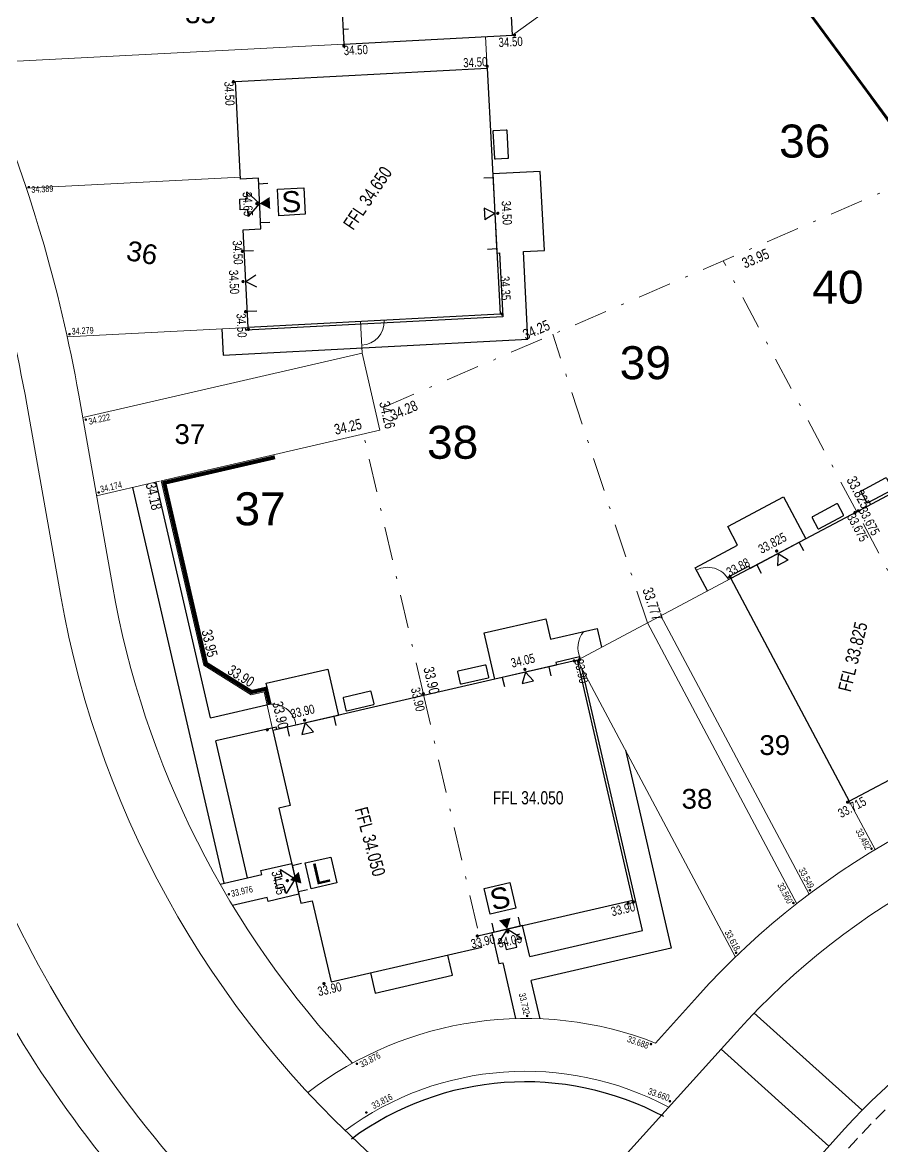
# Model space of a CAD drawing. Header units: metres. Extents: x 337936 to 338610, y 373199 to 374026.
# Drawn here: x 338159.75 to 338192.32, y 373461.44 to 373504.01 of the extents above; entities that cross this region are included whole.
import ezdxf

# ---------------------------------------------------------------- set-up
doc = ezdxf.new("R2010")
doc.units = ezdxf.units.M
for name, pattern in [('DASHDOT', [25.4, 12.7, -6.35, 0, -6.35]), ('DASHED', [0.75, 0.5, -0.25]), ('DASHED2', [0.375, 0.25, -0.125])]:
    doc.linetypes.add(name, pattern=pattern)
for name, color, linetype in [('A-WH_HT-Access-Main', 252, 'Continuous'), ('A-WH_HT-Services-ASHP', 252, 'Continuous'), ('A-WH_HT-Wall-Party Wall Line', 252, 'Continuous'), ('A-WH_HT-Wall-Structure', 252, 'Continuous'), ('DGL-Hedgerow', 252, 'HEDGE'), ('DGL-Paths', 252, 'Continuous'), ('EXTERNAL_WORKS_BACK_OF_FOOTWAY_LEVELS', 7, 'Continuous'), ('HOUSE_EXTERNAL_LEVELS', 7, 'Continuous'), ('HOUSE_SLAB_LEVEL', 7, 'Continuous'), ('PLOT_BOUNDARY_ANNOTATION', 7, 'Continuous'), ('PLOT_BOUNDARY_GRAVEL_BOARD', 7, 'Continuous')]:
    doc.layers.add(name, color=color, linetype=linetype)
doc.layers.add('A-WH_HT-Wall-Door Openings', color=252, linetype='Continuous', plot=False)
for name, color, linetype, lineweight in [('DGL_BT Gates', 252, 'Continuous', 9), ('DGL_BT Rear Fencing', 252, 'DASHDOT', 9), ('DGL_BT-Screen Fence', 252, 'FENCELINE2', 9), ('DGL_BT-Screen Pier Wall + Panels', 252, 'DASHED', 9), ('DGL_DRIVE', 252, 'Continuous', 9), ('DGL_Footpath', 252, 'Continuous', 9), ('DGL_Plot Parking', 252, 'Continuous', 9), ('DGL_PlotNo', 252, 'Continuous', 9), ('DGL_ROAD_KERBLINE', 252, 'Continuous', 9), ('DGL_VERGE', 252, 'DASHED', 9)]:
    doc.layers.add(name, color=color, linetype=linetype, lineweight=lineweight)
doc.layers.add('HOUSE_DOORS', color=3, linetype='Continuous', true_color=0x00ff00)
doc.styles.add('9751B-2D$0$SSL', font='simplex.shx')
doc.styles.add('AnnotativeArial', font='arial.ttf', dxfattribs={"height": 2})
doc.styles.add('ESTROAD', font='arial.ttf', dxfattribs={"width": 0.75})
doc.styles.get("Standard").update_dxf_attribs({"font": 'arial.ttf'})
doc.linetypes.add('FENCELINE2', pattern='A,6.35,-2.54,[132,ltypeshp.shx,S=2.54,R=0,X=-2.54,Y=0],-2.54,25.4', length=36.83)
doc.linetypes.add('HEDGE', pattern='A,0.0001,-0.165,[")",9751B-2D$0$SSL,S=0.24,R=110,X=0.1014,Y=0.0975],-0.15,[")",9751B-2D$0$SSL,S=0.3,R=90,X=0.384,Y=0.125],-0.4,[")",9751B-2D$0$SSL,S=0.24,R=70,X=0.353,Y=0.027],-0.43', length=1.1451)

msp = doc.modelspace()

# ---------------------------------------------------------------- hatches: boundary and pattern name
at = {"layer": 'EXTERNAL_WORKS_BACK_OF_FOOTWAY_LEVELS'}
h = msp.add_hatch(color=256, dxfattribs=at)
edge = h.paths.add_edge_path(flags=17)
edge.add_ellipse((338159.988, 373497.777), major_axis=(0.0354, 0.0354), ratio=1, start_angle=45, end_angle=225, ccw=False)
edge.add_ellipse((338159.988, 373497.777), major_axis=(0.0354, 0.0354), ratio=1, start_angle=225, end_angle=405, ccw=False)
h = msp.add_hatch(color=256, dxfattribs=at)
edge = h.paths.add_edge_path(flags=17)
edge.add_ellipse((338161.528, 373492.209), major_axis=(0.0354, 0.0354), ratio=1, start_angle=45, end_angle=225, ccw=False)
edge.add_ellipse((338161.528, 373492.209), major_axis=(0.0354, 0.0354), ratio=1, start_angle=225, end_angle=405, ccw=False)
h = msp.add_hatch(color=256, dxfattribs=at)
edge = h.paths.add_edge_path(flags=17)
edge.add_ellipse((338162.149, 373488.971), major_axis=(0.0354, 0.0354), ratio=1, start_angle=45, end_angle=225, ccw=False)
edge.add_ellipse((338162.149, 373488.971), major_axis=(0.0354, 0.0354), ratio=1, start_angle=225, end_angle=405, ccw=False)
h = msp.add_hatch(color=256, dxfattribs=at)
edge = h.paths.add_edge_path(flags=17)
edge.add_ellipse((338162.636, 373486.21), major_axis=(0.0354, 0.0354), ratio=1, start_angle=45, end_angle=225, ccw=False)
edge.add_ellipse((338162.636, 373486.21), major_axis=(0.0354, 0.0354), ratio=1, start_angle=225, end_angle=405, ccw=False)
h = msp.add_hatch(color=256, dxfattribs=at)
edge = h.paths.add_edge_path(flags=17)
edge.add_ellipse((338191.908, 373472.72), major_axis=(0.0354, 0.0354), ratio=1, start_angle=45, end_angle=225, ccw=False)
edge.add_ellipse((338191.908, 373472.72), major_axis=(0.0354, 0.0354), ratio=1, start_angle=225, end_angle=405, ccw=False)
h = msp.add_hatch(color=256, dxfattribs=at)
edge = h.paths.add_edge_path(flags=17)
edge.add_ellipse((338189.574, 373471.144), major_axis=(0.0354, 0.0354), ratio=1, start_angle=45, end_angle=225, ccw=False)
edge.add_ellipse((338189.574, 373471.144), major_axis=(0.0354, 0.0354), ratio=1, start_angle=225, end_angle=405, ccw=False)
h = msp.add_hatch(color=256, dxfattribs=at)
edge = h.paths.add_edge_path(flags=17)
edge.add_ellipse((338167.568, 373470.991), major_axis=(0.0354, 0.0354), ratio=1, start_angle=45, end_angle=225, ccw=False)
edge.add_ellipse((338167.568, 373470.991), major_axis=(0.0354, 0.0354), ratio=1, start_angle=225, end_angle=405, ccw=False)
h = msp.add_hatch(color=256, dxfattribs=at)
edge = h.paths.add_edge_path(flags=17)
edge.add_ellipse((338188.947, 373470.663), major_axis=(0.0354, 0.0354), ratio=1, start_angle=45, end_angle=225, ccw=False)
edge.add_ellipse((338188.947, 373470.663), major_axis=(0.0354, 0.0354), ratio=1, start_angle=225, end_angle=405, ccw=False)
h = msp.add_hatch(color=256, dxfattribs=at)
edge = h.paths.add_edge_path(flags=17)
edge.add_ellipse((338186.778, 373468.777), major_axis=(0.0354, 0.0354), ratio=1, start_angle=45, end_angle=225, ccw=False)
edge.add_ellipse((338186.778, 373468.777), major_axis=(0.0354, 0.0354), ratio=1, start_angle=225, end_angle=405, ccw=False)
h = msp.add_hatch(color=256, dxfattribs=at)
edge = h.paths.add_edge_path(flags=17)
edge.add_ellipse((338178.865, 373466.385), major_axis=(0.0354, 0.0354), ratio=1, start_angle=45, end_angle=225, ccw=False)
edge.add_ellipse((338178.865, 373466.385), major_axis=(0.0354, 0.0354), ratio=1, start_angle=225, end_angle=405, ccw=False)
h = msp.add_hatch(color=256, dxfattribs=at)
edge = h.paths.add_edge_path(flags=17)
edge.add_ellipse((338183.554, 373465.319), major_axis=(0.0354, 0.0354), ratio=1, start_angle=45, end_angle=225, ccw=False)
edge.add_ellipse((338183.554, 373465.319), major_axis=(0.0354, 0.0354), ratio=1, start_angle=225, end_angle=405, ccw=False)
h = msp.add_hatch(color=256, dxfattribs=at)
edge = h.paths.add_edge_path(flags=17)
edge.add_ellipse((338172.417, 373464.572), major_axis=(0.0354, 0.0354), ratio=1, start_angle=45, end_angle=225, ccw=False)
edge.add_ellipse((338172.417, 373464.572), major_axis=(0.0354, 0.0354), ratio=1, start_angle=225, end_angle=405, ccw=False)
h = msp.add_hatch(color=256, dxfattribs=at)
edge = h.paths.add_edge_path(flags=17)
edge.add_ellipse((338184.271, 373463.151), major_axis=(0.0354, 0.0354), ratio=1, start_angle=45, end_angle=225, ccw=False)
edge.add_ellipse((338184.271, 373463.151), major_axis=(0.0354, 0.0354), ratio=1, start_angle=225, end_angle=405, ccw=False)
h = msp.add_hatch(color=256, dxfattribs=at)
edge = h.paths.add_edge_path(flags=17)
edge.add_ellipse((338172.773, 373462.726), major_axis=(0.0354, 0.0354), ratio=1, start_angle=45, end_angle=225, ccw=False)
edge.add_ellipse((338172.773, 373462.726), major_axis=(0.0354, 0.0354), ratio=1, start_angle=225, end_angle=405, ccw=False)
at = {"layer": 'HOUSE_DOORS'}
for points in [[(338168.733, 373497.158), (338169.111, 373497.403), (338169.134, 373496.953)], [(338169.886, 373471.532), (338170.215, 373471.839), (338170.317, 373471.4)], [(338178.107, 373469.672), (338177.8, 373470.001), (338178.239, 373470.102)]]:
    msp.add_hatch(color=256, dxfattribs=at).paths.add_polyline_path(points, flags=17)
at = {"layer": 'HOUSE_EXTERNAL_LEVELS'}
h = msp.add_hatch(color=256, dxfattribs=at)
edge = h.paths.add_edge_path(flags=17)
edge.add_ellipse((338178.385, 373503.535), major_axis=(-0.0448, 0.0448), ratio=1, start_angle=-42, end_angle=138, ccw=False)
edge.add_ellipse((338178.385, 373503.535), major_axis=(-0.0448, 0.0448), ratio=1, start_angle=138, end_angle=318, ccw=False)
h = msp.add_hatch(color=256, dxfattribs=at)
edge = h.paths.add_edge_path(flags=17)
edge.add_ellipse((338171.922, 373503.123), major_axis=(-0.0448, 0.0448), ratio=1, start_angle=-42, end_angle=138, ccw=False)
edge.add_ellipse((338171.922, 373503.123), major_axis=(-0.0448, 0.0448), ratio=1, start_angle=138, end_angle=318, ccw=False)
h = msp.add_hatch(color=256, dxfattribs=at)
edge = h.paths.add_edge_path(flags=17)
edge.add_ellipse((338177.351, 373502.353), major_axis=(-0.0448, 0.0448), ratio=1, start_angle=138.0031, end_angle=318.0031, ccw=False)
edge.add_ellipse((338177.351, 373502.353), major_axis=(-0.0448, 0.0448), ratio=1, start_angle=-41.9969, end_angle=138.0031, ccw=False)
h = msp.add_hatch(color=256, dxfattribs=at)
edge = h.paths.add_edge_path(flags=17)
edge.add_ellipse((338167.742, 373501.775), major_axis=(0.0448, 0.0448), ratio=1, start_angle=-41.9969, end_angle=138.0031, ccw=False)
edge.add_ellipse((338167.742, 373501.775), major_axis=(0.0448, 0.0448), ratio=1, start_angle=138.0031, end_angle=318.0031, ccw=False)
h = msp.add_hatch(color=256, dxfattribs=at)
edge = h.paths.add_edge_path(flags=17)
edge.add_ellipse((338168.625, 373497.152), major_axis=(-0.0448, 0.0448), ratio=1, start_angle=138.0031, end_angle=318.0031, ccw=False)
edge.add_ellipse((338168.625, 373497.152), major_axis=(-0.0448, 0.0448), ratio=1, start_angle=-41.9969, end_angle=138.0031, ccw=False)
h = msp.add_hatch(color=256, dxfattribs=at)
edge = h.paths.add_edge_path(flags=17)
edge.add_ellipse((338177.751, 373496.786), major_axis=(-0.0448, 0.0448), ratio=1, start_angle=-41.9969, end_angle=138.0031, ccw=False)
edge.add_ellipse((338177.751, 373496.786), major_axis=(-0.0448, 0.0448), ratio=1, start_angle=138.0031, end_angle=318.0031, ccw=False)
h = msp.add_hatch(color=256, dxfattribs=at)
edge = h.paths.add_edge_path(flags=17)
edge.add_ellipse((338168.079, 373495.346), major_axis=(0.0448, 0.0448), ratio=1, start_angle=-41.9969, end_angle=138.0031, ccw=False)
edge.add_ellipse((338168.079, 373495.346), major_axis=(0.0448, 0.0448), ratio=1, start_angle=138.0031, end_angle=318.0031, ccw=False)
h = msp.add_hatch(color=256, dxfattribs=at)
edge = h.paths.add_edge_path(flags=17)
edge.add_ellipse((338168.104, 373494.2), major_axis=(-0.0448, 0.0448), ratio=1, start_angle=138.0031, end_angle=318.0031, ccw=False)
edge.add_ellipse((338168.104, 373494.2), major_axis=(-0.0448, 0.0448), ratio=1, start_angle=-41.9969, end_angle=138.0031, ccw=False)
h = msp.add_hatch(color=256, dxfattribs=at)
edge = h.paths.add_edge_path(flags=17)
edge.add_ellipse((338168.199, 373493.059), major_axis=(0.0448, 0.0448), ratio=1, start_angle=-41.9969, end_angle=138.0031, ccw=False)
edge.add_ellipse((338168.199, 373493.059), major_axis=(0.0448, 0.0448), ratio=1, start_angle=138.0031, end_angle=318.0031, ccw=False)
h = msp.add_hatch(color=256, dxfattribs=at)
edge = h.paths.add_edge_path(flags=17)
edge.add_ellipse((338177.916, 373492.969), major_axis=(0.0448, 0.0448), ratio=1, start_angle=138.0031, end_angle=318.0031, ccw=False)
edge.add_ellipse((338177.916, 373492.969), major_axis=(0.0448, 0.0448), ratio=1, start_angle=-41.9969, end_angle=138.0031, ccw=False)
h = msp.add_hatch(color=256, dxfattribs=at)
edge = h.paths.add_edge_path(flags=17)
edge.add_ellipse((338168.307, 373492.391), major_axis=(0.0448, 0.0448), ratio=1, start_angle=-41.9969, end_angle=138.0031, ccw=False)
edge.add_ellipse((338168.307, 373492.391), major_axis=(0.0448, 0.0448), ratio=1, start_angle=138.0031, end_angle=318.0031, ccw=False)
h = msp.add_hatch(color=256, dxfattribs=at)
edge = h.paths.add_edge_path(flags=17)
edge.add_ellipse((338191.41, 373485.516), major_axis=(-0.0448, 0.0448), ratio=1, start_angle=-107, end_angle=73, ccw=False)
edge.add_ellipse((338191.41, 373485.516), major_axis=(-0.0448, 0.0448), ratio=1, start_angle=73, end_angle=253, ccw=False)
h = msp.add_hatch(color=256, dxfattribs=at)
edge = h.paths.add_edge_path(flags=17)
edge.add_ellipse((338191.281, 373485.448), major_axis=(-0.0448, 0.0448), ratio=1, start_angle=-107, end_angle=73, ccw=False)
edge.add_ellipse((338191.281, 373485.448), major_axis=(-0.0448, 0.0448), ratio=1, start_angle=73, end_angle=253, ccw=False)
h = msp.add_hatch(color=256, dxfattribs=at)
edge = h.paths.add_edge_path(flags=17)
edge.add_ellipse((338188.315, 373483.993), major_axis=(-0.0448, 0.0448), ratio=1, start_angle=73, end_angle=253, ccw=False)
edge.add_ellipse((338188.315, 373483.993), major_axis=(-0.0448, 0.0448), ratio=1, start_angle=-107, end_angle=73, ccw=False)
h = msp.add_hatch(color=256, dxfattribs=at)
edge = h.paths.add_edge_path(flags=17)
edge.add_ellipse((338186.548, 373483.014), major_axis=(0.0448, 0.0448), ratio=1, start_angle=73, end_angle=253, ccw=False)
edge.add_ellipse((338186.548, 373483.014), major_axis=(0.0448, 0.0448), ratio=1, start_angle=253, end_angle=433, ccw=False)
h = msp.add_hatch(color=256, dxfattribs=at)
edge = h.paths.add_edge_path(flags=17)
edge.add_ellipse((338180.646, 373479.832), major_axis=(-0.0448, 0.0448), ratio=1, start_angle=-122, end_angle=58, ccw=False)
edge.add_ellipse((338180.646, 373479.832), major_axis=(-0.0448, 0.0448), ratio=1, start_angle=58, end_angle=238, ccw=False)
h = msp.add_hatch(color=256, dxfattribs=at)
edge = h.paths.add_edge_path(flags=17)
edge.add_ellipse((338180.844, 373479.877), major_axis=(-0.0448, 0.0448), ratio=1, start_angle=-122, end_angle=58, ccw=False)
edge.add_ellipse((338180.844, 373479.877), major_axis=(-0.0448, 0.0448), ratio=1, start_angle=58, end_angle=238, ccw=False)
h = msp.add_hatch(color=256, dxfattribs=at)
edge = h.paths.add_edge_path(flags=17)
edge.add_ellipse((338178.78, 373479.511), major_axis=(-0.0448, 0.0448), ratio=1, start_angle=58, end_angle=238, ccw=False)
edge.add_ellipse((338178.78, 373479.511), major_axis=(-0.0448, 0.0448), ratio=1, start_angle=-122, end_angle=58, ccw=False)
h = msp.add_hatch(color=256, dxfattribs=at)
edge = h.paths.add_edge_path(flags=17)
edge.add_ellipse((338174.934, 373478.587), major_axis=(-0.0448, 0.0448), ratio=1, start_angle=58, end_angle=238, ccw=False)
edge.add_ellipse((338174.934, 373478.587), major_axis=(-0.0448, 0.0448), ratio=1, start_angle=-122, end_angle=58, ccw=False)
h = msp.add_hatch(color=256, dxfattribs=at)
edge = h.paths.add_edge_path(flags=17)
edge.add_ellipse((338170.436, 373477.586), major_axis=(-0.0448, 0.0448), ratio=1, start_angle=58, end_angle=238, ccw=False)
edge.add_ellipse((338170.436, 373477.586), major_axis=(-0.0448, 0.0448), ratio=1, start_angle=-122, end_angle=58, ccw=False)
h = msp.add_hatch(color=256, dxfattribs=at)
edge = h.paths.add_edge_path(flags=17)
edge.add_ellipse((338169.024, 373477.224), major_axis=(-0.0448, 0.0448), ratio=1, start_angle=58, end_angle=238, ccw=False)
edge.add_ellipse((338169.024, 373477.224), major_axis=(-0.0448, 0.0448), ratio=1, start_angle=-122, end_angle=58, ccw=False)
h = msp.add_hatch(color=256, dxfattribs=at)
edge = h.paths.add_edge_path(flags=17)
edge.add_ellipse((338191.002, 373474.481), major_axis=(0.0448, 0.0448), ratio=1, start_angle=253, end_angle=433, ccw=False)
edge.add_ellipse((338191.002, 373474.481), major_axis=(0.0448, 0.0448), ratio=1, start_angle=73, end_angle=253, ccw=False)
h = msp.add_hatch(color=256, dxfattribs=at)
edge = h.paths.add_edge_path(flags=17)
edge.add_ellipse((338169.781, 373471.508), major_axis=(0.0448, 0.0448), ratio=1, start_angle=238, end_angle=418, ccw=False)
edge.add_ellipse((338169.781, 373471.508), major_axis=(0.0448, 0.0448), ratio=1, start_angle=58, end_angle=238, ccw=False)
h = msp.add_hatch(color=256, dxfattribs=at)
edge = h.paths.add_edge_path(flags=17)
edge.add_ellipse((338182.689, 373470.656), major_axis=(0.0448, 0.0448), ratio=1, start_angle=238, end_angle=418, ccw=False)
edge.add_ellipse((338182.689, 373470.656), major_axis=(0.0448, 0.0448), ratio=1, start_angle=58, end_angle=238, ccw=False)
h = msp.add_hatch(color=256, dxfattribs=at)
edge = h.paths.add_edge_path(flags=17)
edge.add_ellipse((338182.887, 373470.7), major_axis=(0.0448, 0.0448), ratio=1, start_angle=238, end_angle=418, ccw=False)
edge.add_ellipse((338182.887, 373470.7), major_axis=(0.0448, 0.0448), ratio=1, start_angle=58, end_angle=238, ccw=False)
h = msp.add_hatch(color=256, dxfattribs=at)
edge = h.paths.add_edge_path(flags=17)
edge.add_ellipse((338176.977, 373469.411), major_axis=(0.0448, 0.0448), ratio=1, start_angle=238, end_angle=418, ccw=False)
edge.add_ellipse((338176.977, 373469.411), major_axis=(0.0448, 0.0448), ratio=1, start_angle=58, end_angle=238, ccw=False)
h = msp.add_hatch(color=256, dxfattribs=at)
edge = h.paths.add_edge_path(flags=17)
edge.add_ellipse((338178.131, 373469.566), major_axis=(-0.0448, 0.0448), ratio=1, start_angle=-122, end_angle=58, ccw=False)
edge.add_ellipse((338178.131, 373469.566), major_axis=(-0.0448, 0.0448), ratio=1, start_angle=58, end_angle=238, ccw=False)
h = msp.add_hatch(color=256, dxfattribs=at)
edge = h.paths.add_edge_path(flags=17)
edge.add_ellipse((338171.168, 373467.609), major_axis=(0.0448, 0.0448), ratio=1, start_angle=238, end_angle=418, ccw=False)
edge.add_ellipse((338171.168, 373467.609), major_axis=(0.0448, 0.0448), ratio=1, start_angle=58, end_angle=238, ccw=False)

# ---------------------------------------------------------------- linework, layer by layer
at = {"layer": 'A-WH_HT-Access-Main'}
for points in [[(338168.734, 373497.158), (338168.294, 373496.669), (338168.28, 373496.929), (338168.001, 373496.914), (338167.979, 373497.323), (338168.259, 373497.338), (338168.245, 373497.598), (338168.734, 373497.158)], [(338170.084, 373471.577), (338169.736, 373471.019), (338169.677, 373471.273), (338169.404, 373471.21), (338169.312, 373471.609), (338169.585, 373471.672), (338169.526, 373471.925), (338170.084, 373471.577)], [(338178.107, 373469.672), (338177.759, 373469.114), (338178.012, 373469.173), (338178.075, 373468.9), (338178.474, 373468.992), (338178.411, 373469.265), (338178.665, 373469.323), (338178.107, 373469.672)]]:
    msp.add_lwpolyline(points, dxfattribs=at)
at = {"layer": 'A-WH_HT-Services-ASHP'}
for points in [[(338177.667, 373498.834, -0.414214), (338177.635, 373498.862), (338177.581, 373499.896, -0.414214), (338177.609, 373499.927), (338178.067, 373499.951, -0.414214), (338178.098, 373499.923), (338178.152, 373498.889, -0.414214), (338178.124, 373498.858)], [(338192.693, 373486.346, -0.414214), (338192.68, 373486.305), (338191.767, 373485.819, -0.414214), (338191.726, 373485.832), (338191.511, 373486.236, -0.414214), (338191.523, 373486.276), (338192.437, 373486.762, -0.414214), (338192.478, 373486.75)], [(338189.876, 373484.848, 0.414214), (338189.917, 373484.836), (338190.831, 373485.321, 0.414214), (338190.843, 373485.362), (338190.628, 373485.766, 0.414214), (338190.587, 373485.779), (338189.674, 373485.293, 0.414214), (338189.661, 373485.252)], [(338177.406, 373479.216, -0.414214), (338177.383, 373479.18), (338176.375, 373478.947, -0.414214), (338176.339, 373478.97), (338176.236, 373479.416, -0.414214), (338176.258, 373479.452), (338177.267, 373479.685, -0.414214), (338177.303, 373479.663)]]:
    msp.add_lwpolyline(points, format="xyb", close=True, dxfattribs=at)
at = {"layer": 'A-WH_HT-Services-ASHP', "elevation": 0}
msp.add_lwpolyline([(338171.998, 373477.968, 0.414214), (338172.034, 373477.945), (338173.043, 373478.178, 0.414214), (338173.065, 373478.214), (338172.962, 373478.66, 0.414214), (338172.926, 373478.683), (338171.918, 373478.45, 0.414214), (338171.895, 373478.414)], format="xyb", close=True, dxfattribs=at)
at = {"layer": 'A-WH_HT-Wall-Door Openings', "linetype": 'ByBlock'}
for p, q in [((338169.048, 373497.912), (338168.696, 373497.893)), ((338177.573, 373498.133), (338177.221, 373498.115)), ((338169.125, 373496.441), (338168.773, 373496.422)), ((338168.505, 373495.368), (338168.153, 373495.349)), ((338177.714, 373495.437), (338177.362, 373495.418)), ((338168.625, 373493.081), (338168.273, 373493.063)), ((338189.165, 373484.322), (338189.33, 373484.011)), ((338187.567, 373483.473), (338187.732, 373483.161)), ((338179.686, 373479.609), (338179.765, 373479.266)), ((338177.922, 373479.202), (338178.002, 373478.859)), ((338171.54, 373477.729), (338171.619, 373477.385)), ((338169.777, 373477.322), (338169.856, 373476.978)), ((338170.313, 373472.154), (338169.969, 373472.075)), ((338170.543, 373471.158), (338170.199, 373471.079)), ((338177.53, 373469.9), (338177.609, 373469.557)), ((338178.526, 373470.13), (338178.605, 373469.787))]:
    msp.add_line(p, q, dxfattribs=at)
at = {"layer": 'A-WH_HT-Wall-Party Wall Line', "linetype": 'DASHDOT', "lineweight": 15, "ltscale": 0.1}
for points in [[(338195.9, 373476.916), (338191.275, 373485.614)], [(338174.917, 373478.662), (338177.082, 373469.281)], [(338174.917, 373478.662), (338177.184, 373468.842)]]:
    msp.add_lwpolyline(points, dxfattribs=at)
at = {"layer": 'A-WH_HT-Wall-Structure'}
msp.add_line((338172.104, 373503.759), (338171.889, 373503.748), dxfattribs=at)
at = {"layer": 'A-WH_HT-Wall-Structure', "lineweight": -3}
for p, q in [((338176.032, 373467.922), (338175.855, 373468.69)), ((338172.93, 373468.014), (338173.107, 373467.247)), ((338173.107, 373467.247), (338176.032, 373467.922))]:
    msp.add_line(p, q, dxfattribs=at)
at = {"layer": 'A-WH_HT-Wall-Structure'}
msp.add_lwpolyline([(338178.312, 373503.531), (338178.134, 373506.921), (338171.74, 373506.586), (338171.918, 373503.196)], close=True, dxfattribs=at)
at = {"layer": 'A-WH_HT-Wall-Structure', "lineweight": -3}
msp.add_lwpolyline([(338168.01, 373498.082), (338167.816, 373501.78), (338177.356, 373502.28), (338177.844, 373492.965), (338168.304, 373492.465), (338168.11, 373496.162), (338168.784, 373496.197), (338168.684, 373498.118)], close=True, dxfattribs=at)
for points in [[(338191.346, 373485.482), (338196.109, 373488.015), (338200.593, 373479.581), (338195.83, 373477.048)], [(338191.346, 373485.482), (338186.582, 373482.949), (338191.066, 373474.515), (338195.83, 373477.048)], [(338177.049, 373469.428), (338182.87, 373470.772), (338180.772, 373479.86), (338174.95, 373478.516)], [(338174.95, 373478.516), (338169.238, 373477.197), (338169.894, 373474.356), (338169.465, 373474.257), (338170.298, 373470.65), (338170.727, 373470.749), (338171.438, 373467.67), (338177.15, 373468.989)]]:
    msp.add_lwpolyline(points, dxfattribs=at)
at = {"layer": 'DGL-Hedgerow'}
msp.add_arc((338178.798, 373452.788), 11.1, 61.8352, 126.422, dxfattribs=at)
at = {"layer": 'DGL-Paths'}
for points in [[(338167.306, 373492.412), (338167.358, 373491.414), (338178.895, 373492.018), (338178.721, 373495.334), (338179.52, 373495.376), (338179.363, 373498.372), (338177.566, 373498.277), (338177.723, 373495.281), (338177.822, 373495.287), (338177.949, 373492.87), (338168.21, 373492.36), (338168.205, 373492.459)], [(338185.699, 373482.48), (338185.23, 373483.363), (338186.837, 373484.217), (338186.461, 373484.923), (338188.58, 373486.05), (338189.425, 373484.461), (338187.306, 373483.334), (338187.259, 373483.422), (338186.447, 373482.991), (338186.494, 373482.902)], [(338180.864, 373479.909), (338180.847, 373479.98), (338179.952, 373479.773), (338179.974, 373479.676), (338177.636, 373479.136), (338177.231, 373480.89), (338179.569, 373481.43), (338179.749, 373480.65), (338181.522, 373481.059), (338181.686, 373480.346)], [(338166.87, 373477.677), (338169.155, 373478.204), (338168.975, 373478.984), (338171.313, 373479.524), (338171.718, 373477.77), (338169.379, 373477.23), (338169.357, 373477.327), (338167.072, 373476.8)], [(338178.964, 373468.638), (338183.238, 373469.625), (338180.954, 373479.519)], [(338182.586, 373476.449), (338184.317, 373468.95), (338179.02, 373467.727)], [(338167.233, 373471.38), (338168.814, 373471.745), (338168.78, 373471.891), (338169.949, 373472.161), (338170.219, 373470.992), (338169.05, 373470.722), (338169.016, 373470.868), (338167.71, 373470.567)], [(338178.964, 373468.638), (338178.964, 373468.638), (338178.693, 373469.807), (338177.523, 373469.537), (338177.792, 373468.368), (338177.939, 373468.401), (338178.428, 373466.283)], [(338179.355, 373466.277), (338179.02, 373467.727)]]:
    msp.add_lwpolyline(points, dxfattribs=at)
at = {"layer": 'DGL-Paths', "ltscale": 0.03}
for points in [[(338167.391, 373471.417), (338163.931, 373486.406)], [(338166.87, 373477.677), (338164.808, 373486.608)], [(338168.268, 373471.619), (338167.072, 373476.8)]]:
    msp.add_lwpolyline(points, dxfattribs=at)
at = {"layer": 'DGL_BT Gates'}
for centre, start, end in [((338172.549, 373492.687), 273, 3), ((338185.699, 373482.48), 28, 118), ((338181.686, 373480.346), 138.5715, 208), ((338169.216, 373477.295), 6.6206, 103)]:
    msp.add_arc(centre, 0.9, start, end, dxfattribs=at)
at = {"layer": 'DGL_BT Rear Fencing', "ltscale": 0.1}
for p, q in [((338193.967, 373498.305), (338173.118, 373489.299)), ((338174.95, 373478.516), (338172.663, 373488.422))]:
    msp.add_line(p, q, dxfattribs=at)
at = {"layer": 'DGL_BT Rear Fencing', "ltscale": 0.1, "flags": 128}
for points in [[(338184.112, 373511.87), (338193.967, 373498.305)], [(338178.312, 373503.531), (338186.073, 373509.17)], [(338191.346, 373485.482), (338186.291, 373494.989)], [(338183.421, 373481.268), (338179.838, 373492.202)]]:
    msp.add_lwpolyline(points, dxfattribs=at)
at = {"layer": 'DGL_BT-Screen Fence', "ltscale": 0.03}
msp.add_line((338177.293, 373503.478), (338177.356, 373502.279), dxfattribs=at)
for points in [[(338169.238, 373477.197), (338168.901, 373478.659), (338168.414, 373478.546), (338166.615, 373479.67), (338165.003, 373486.653), (338173.287, 373488.566), (338172.612, 373491.489), (338172.549, 373492.687)], [(338186.582, 373482.949), (338180.772, 373479.86)]]:
    msp.add_lwpolyline(points, dxfattribs=at)
at = {"layer": 'DGL_BT-Screen Pier Wall + Panels', "ltscale": 0.5, "const_width": 0.15, "flags": 128}
msp.add_lwpolyline([(338169.112, 373478.189), (338168.976, 373478.779), (338168.431, 373478.653), (338166.703, 373479.733), (338165.122, 373486.578), (338169.313, 373487.546)], dxfattribs=at)
at = {"layer": 'DGL_DRIVE'}
for p, q in [((338168.006, 373498.157), (338159.898, 373497.732)), ((338168.305, 373492.465), (338161.448, 373492.105)), ((338172.612, 373491.489), (338162.034, 373489.047)), ((338164.945, 373486.64), (338162.556, 373486.088))]:
    msp.add_line(p, q, dxfattribs=at)
at = {"layer": 'DGL_DRIVE', "flags": 128}
for points in [[(338171.918, 373503.196), (338158.073, 373502.47)], [(338183.933, 373481.541), (338189.541, 373470.994)], [(338183.421, 373481.268), (338189.075, 373470.636)], [(338180.772, 373479.86), (338186.752, 373468.614)], [(338191.066, 373474.515), (338192.041, 373472.683)]]:
    msp.add_lwpolyline(points, dxfattribs=at)
at = {"layer": 'DGL_Footpath', "flags": 128}
msp.add_lwpolyline([(338157.906, 373502.865), (338158.363, 373501.788, -0.056784), (338161.883, 373489.903), (338163.155, 373482.694)], format="xyb", dxfattribs=at)
at = {"layer": 'DGL_Footpath'}
msp.add_lwpolyline([(338183.724, 373465.358), (338185.316, 373467.126, -0.177245), (338203.389, 373476.694, 0.150361), (338224.862, 373486.661), (338232.332, 373493.387)], format="xyb", dxfattribs=at)
for centre, radius, start, end in [((338197.869, 373488.815), 35.25, 190, 223.3963), ((338197.869, 373488.815), 44.75, 190, 224.7364), ((338178.798, 373452.788), 13.5, 68.6006, 127.61), ((338178.798, 373452.788), 11.5, 61.8352, 126.422)]:
    msp.add_arc(centre, radius, start, end, dxfattribs=at)
at = {"layer": 'DGL_ROAD_KERBLINE'}
msp.add_line((338187.011, 373457.8), (338190.89, 373462.108), dxfattribs=at)
at = {"layer": 'DGL_ROAD_KERBLINE', "flags": 128}
msp.add_lwpolyline([(338154.852, 373504.939), (338156.522, 373501.007, -0.056784), (338159.914, 373489.556), (338161.185, 373482.347)], format="xyb", dxfattribs=at)
at = {"layer": 'DGL_ROAD_KERBLINE'}
for points in [[(338182.313, 373460.801), (338186.802, 373465.788, -0.177245), (338203.66, 373474.713, 0.150361), (338226.2, 373485.175), (338233.67, 373491.901)], [(338190.89, 373462.107, -0.177245), (338204.406, 373469.264, -0.177245)]]:
    msp.add_lwpolyline(points, format="xyb", dxfattribs=at)
for points in [[(338191.535, 373462.824), (338187.448, 373466.504)], [(338190.297, 373461.449), (338186.21, 373465.13)]]:
    msp.add_lwpolyline(points, dxfattribs=at)
for radius, end in [(37.25, 230.1718), (42.75, 229.8035)]:
    msp.add_arc((338197.869, 373488.815), radius, 190, end, dxfattribs=at)
at = {"layer": 'DGL_VERGE', "flags": 128}
msp.add_lwpolyline([(338190.038, 373460.265), (338191.336, 373461.706, -0.177245), (338204.488, 373468.669, 0.150361), (338230.282, 373480.641), (338236.614, 373486.343, -0.440011), (338244.54, 373485.58), (338260.135, 373464.885, 0.030553), (338270.134, 373453.178), (338284.849, 373437.94, -0.075355), (338292.077, 373427.762, -0.418116), (338289.622, 373420.477), (338289.176, 373420.26), (338286.839, 373419.12), (338289.776, 373413.098), (338314.618, 373425.214)], format="xyb", dxfattribs=at)
at = {"layer": 'HOUSE_DOORS'}
for p, q in [((338177.242, 373496.984), (338177.266, 373496.535)), ((338177.643, 373496.78), (338177.242, 373496.984)), ((338177.643, 373496.78), (338177.266, 373496.535)), ((338168.212, 373494.206), (338168.59, 373494.451)), ((338168.212, 373494.206), (338168.613, 373494.002)), ((338188.366, 373483.898), (338188.35, 373483.448)), ((338188.366, 373483.898), (338188.747, 373483.659)), ((338188.35, 373483.448), (338188.747, 373483.659)), ((338178.804, 373479.406), (338178.672, 373478.975)), ((338178.804, 373479.406), (338179.111, 373479.077)), ((338178.672, 373478.975), (338179.111, 373479.077)), ((338170.46, 373477.481), (338170.329, 373477.05)), ((338170.46, 373477.481), (338170.767, 373477.151)), ((338170.329, 373477.05), (338170.767, 373477.151))]:
    msp.add_line(p, q, dxfattribs=at)
at = {"layer": 'HOUSE_EXTERNAL_LEVELS', "color": 0, "flags": 128}
for points in [[(338169.406, 373497.694), (338170.405, 373497.746), (338170.457, 373496.747), (338169.459, 373496.695), (338169.406, 373497.694)], [(338170.456, 373472.177), (338171.43, 373472.402), (338171.655, 373471.427), (338170.681, 373471.202), (338170.456, 373472.177)], [(338177.237, 373471.216), (338178.212, 373471.441), (338178.437, 373470.466), (338177.462, 373470.241), (338177.237, 373471.216)]]:
    msp.add_lwpolyline(points, dxfattribs=at)
at = {"layer": 'PLOT_BOUNDARY_GRAVEL_BOARD', "color": 130, "linetype": 'DASHED2', "ltscale": 2, "const_width": 0.1}
msp.add_lwpolyline([(338193.83, 373498.581), (338182.109, 373514.456)], dxfattribs=at)

# ---------------------------------------------------------------- texts
at = {"layer": 'DGL_Plot Parking', "char_height": 0.75, "attachment_point": 5, "style": 'AnnotativeArial'}
for s, insert in [('35', (338166.492, 373504.355)), ('37', (338166.09, 373488.418)), ('39', (338188.243, 373476.637)), ('38', (338185.296, 373474.603))]:
    msp.add_mtext(s, dxfattribs=dict(at, insert=insert))
at = {"layer": 'DGL_Plot Parking', "insert": (338164.282, 373495.285), "char_height": 0.75, "attachment_point": 5, "rotation": 350, "style": 'AnnotativeArial'}
msp.add_mtext('36', dxfattribs=at)
at = {"layer": 'DGL_PlotNo', "char_height": 1.25, "width": 2.66537, "attachment_point": 5, "style": 'AnnotativeArial'}
for s, insert in [('36', (338189.379, 373499.513)), ('40', (338190.634, 373493.98)), ('39', (338183.342, 373491.118)), ('38', (338176.043, 373488.104)), ('37', (338168.75, 373485.584))]:
    msp.add_mtext(s, dxfattribs=dict(at, insert=insert))
at = {"layer": 'EXTERNAL_WORKS_BACK_OF_FOOTWAY_LEVELS', "linetype": 'Continuous', "style": 'ESTROAD', "width": 0.75}
for s, rotation, p in [('34.389', 3.0031, (338160.093, 373497.559)), ('34.279', 3.0031, (338161.619, 373492.191)), ('34.222', 12.9994, (338162.286, 373488.773)), ('34.174', 12.9994, (338162.728, 373486.207)), ('33.492', 298, (338191.294, 373473.398)), ('33.549', 298, (338189.136, 373471.92)), ('33.976', 13, (338167.682, 373470.891)), ('33.560', 298, (338188.332, 373471.344)), ('33.618', 298, (338186.338, 373469.555)), ('33.732', 283, (338178.546, 373467.222)), ('33.688', 340.3337, (338182.633, 373465.41)), ('33.876', 27.7334, (338172.603, 373464.418)), ('33.816', 27.7334, (338173.057, 373462.849)), ('33.660', 340.3337, (338183.418, 373463.431))]:
    msp.add_text(s, height=0.25, rotation=rotation, dxfattribs=at).set_placement(p)
at = {"layer": 'HOUSE_DOORS', "color": 100, "linetype": 'Continuous', "style": 'ESTROAD', "width": 0.75}
for s, rotation, p in [('34.65', 273.0031, (338168.088, 373497.584)), ('34.50', 273.0031, (338177.896, 373497.252)), ('34.50', 273.0031, (338167.567, 373494.631)), ('33.825', 28, (338187.74, 373483.879)), ('34.05', 13, (338178.294, 373479.573)), ('33.90', 13, (338169.952, 373477.648)), ('34.05', 283, (338169.176, 373471.839)), ('34.05', 13, (338177.8, 373468.962))]:
    msp.add_text(s, height=0.35, rotation=rotation, dxfattribs=at).set_placement(p)
at = {"layer": 'HOUSE_EXTERNAL_LEVELS', "color": 0, "linetype": 'Continuous', "style": 'ESTROAD', "width": 0.75}
for s, rotation, p in [('34.50', 3, (338177.789, 373503.081)), ('34.50', 3, (338171.925, 373502.773)), ('34.50', 3.0031, (338176.451, 373502.31)), ('34.50', 273.0031, (338167.392, 373501.773)), ('34.50', 273.0031, (338167.708, 373495.752)), ('34.35', 273.0031, (338177.845, 373494.4)), ('34.50', 273.0031, (338167.853, 373492.987)), ('33.675', 298, (338191.407, 373485.532)), ('33.675', 298, (338190.965, 373485.297)), ('33.88', 28, (338186.532, 373483.01)), ('33.90', 283, (338180.646, 373479.848)), ('33.90', 283, (338174.455, 373478.781)), ('33.715', 28, (338190.756, 373473.871)), ('33.90', 13, (338182.089, 373470.157)), ('33.90', 13, (338176.783, 373468.933)), ('33.90', 13, (338170.975, 373467.13))]:
    msp.add_text(s, height=0.35, rotation=rotation, dxfattribs=at).set_placement(p)
at = {"layer": 'HOUSE_EXTERNAL_LEVELS', "color": 0, "char_height": 0.8, "width": 0.8, "attachment_point": 5, "line_spacing_factor": 0.888}
for s, insert, rotation in [('\\W1.00;S', (338169.932, 373497.22), 3.0031), ('\\W1.00;L', (338171.056, 373471.802), 13), ('\\W1.00;S', (338177.837, 373470.841), 13)]:
    msp.add_mtext(s, dxfattribs=dict(at, insert=insert, rotation=rotation))
at = {"layer": 'HOUSE_SLAB_LEVEL', "color": 1, "linetype": 'Continuous', "true_color": 0xff0000, "style": 'ESTROAD', "width": 0.75}
for s, rotation, p in [('FFL 34.650', 56.0031, (338172.279, 373496.116)), ('FFL 33.825', 76, (338191.119, 373478.628)), ('FFL 34.050', 285.1178, (338172.332, 373474.214))]:
    msp.add_text(s, height=0.5, rotation=rotation, dxfattribs=at).set_placement(p)
msp.add_text('FFL 34.050', height=0.5, dxfattribs=at).set_placement((338177.562, 373474.397))
at = {"layer": 'PLOT_BOUNDARY_ANNOTATION', "linetype": 'Continuous', "style": 'ESTROAD', "width": 0.75}
for s, rotation, p in [('33.95', 23.3639, (338187.111, 373494.688)), ('34.25', 23.3639, (338178.808, 373491.983)), ('34.26', 283, (338173.257, 373489.615)), ('34.28', 23.3639, (338173.799, 373488.938)), ('34.25', 13, (338171.611, 373488.391)), ('33.825', 298.0531, (338190.947, 373486.692)), ('34.18', 283, (338164.412, 373486.535)), ('33.777', 288.146, (338183.225, 373482.533)), ('33.95', 283, (338166.528, 373480.965)), ('33.90', 328, (338167.481, 373479.373)), ('33.90', 283.0563, (338174.932, 373479.557)), ('33.90', 283, (338169.209, 373478.246))]:
    msp.add_text(s, height=0.4, rotation=rotation, dxfattribs=at).set_placement(p)

doc.saveas('drawing.dxf')
